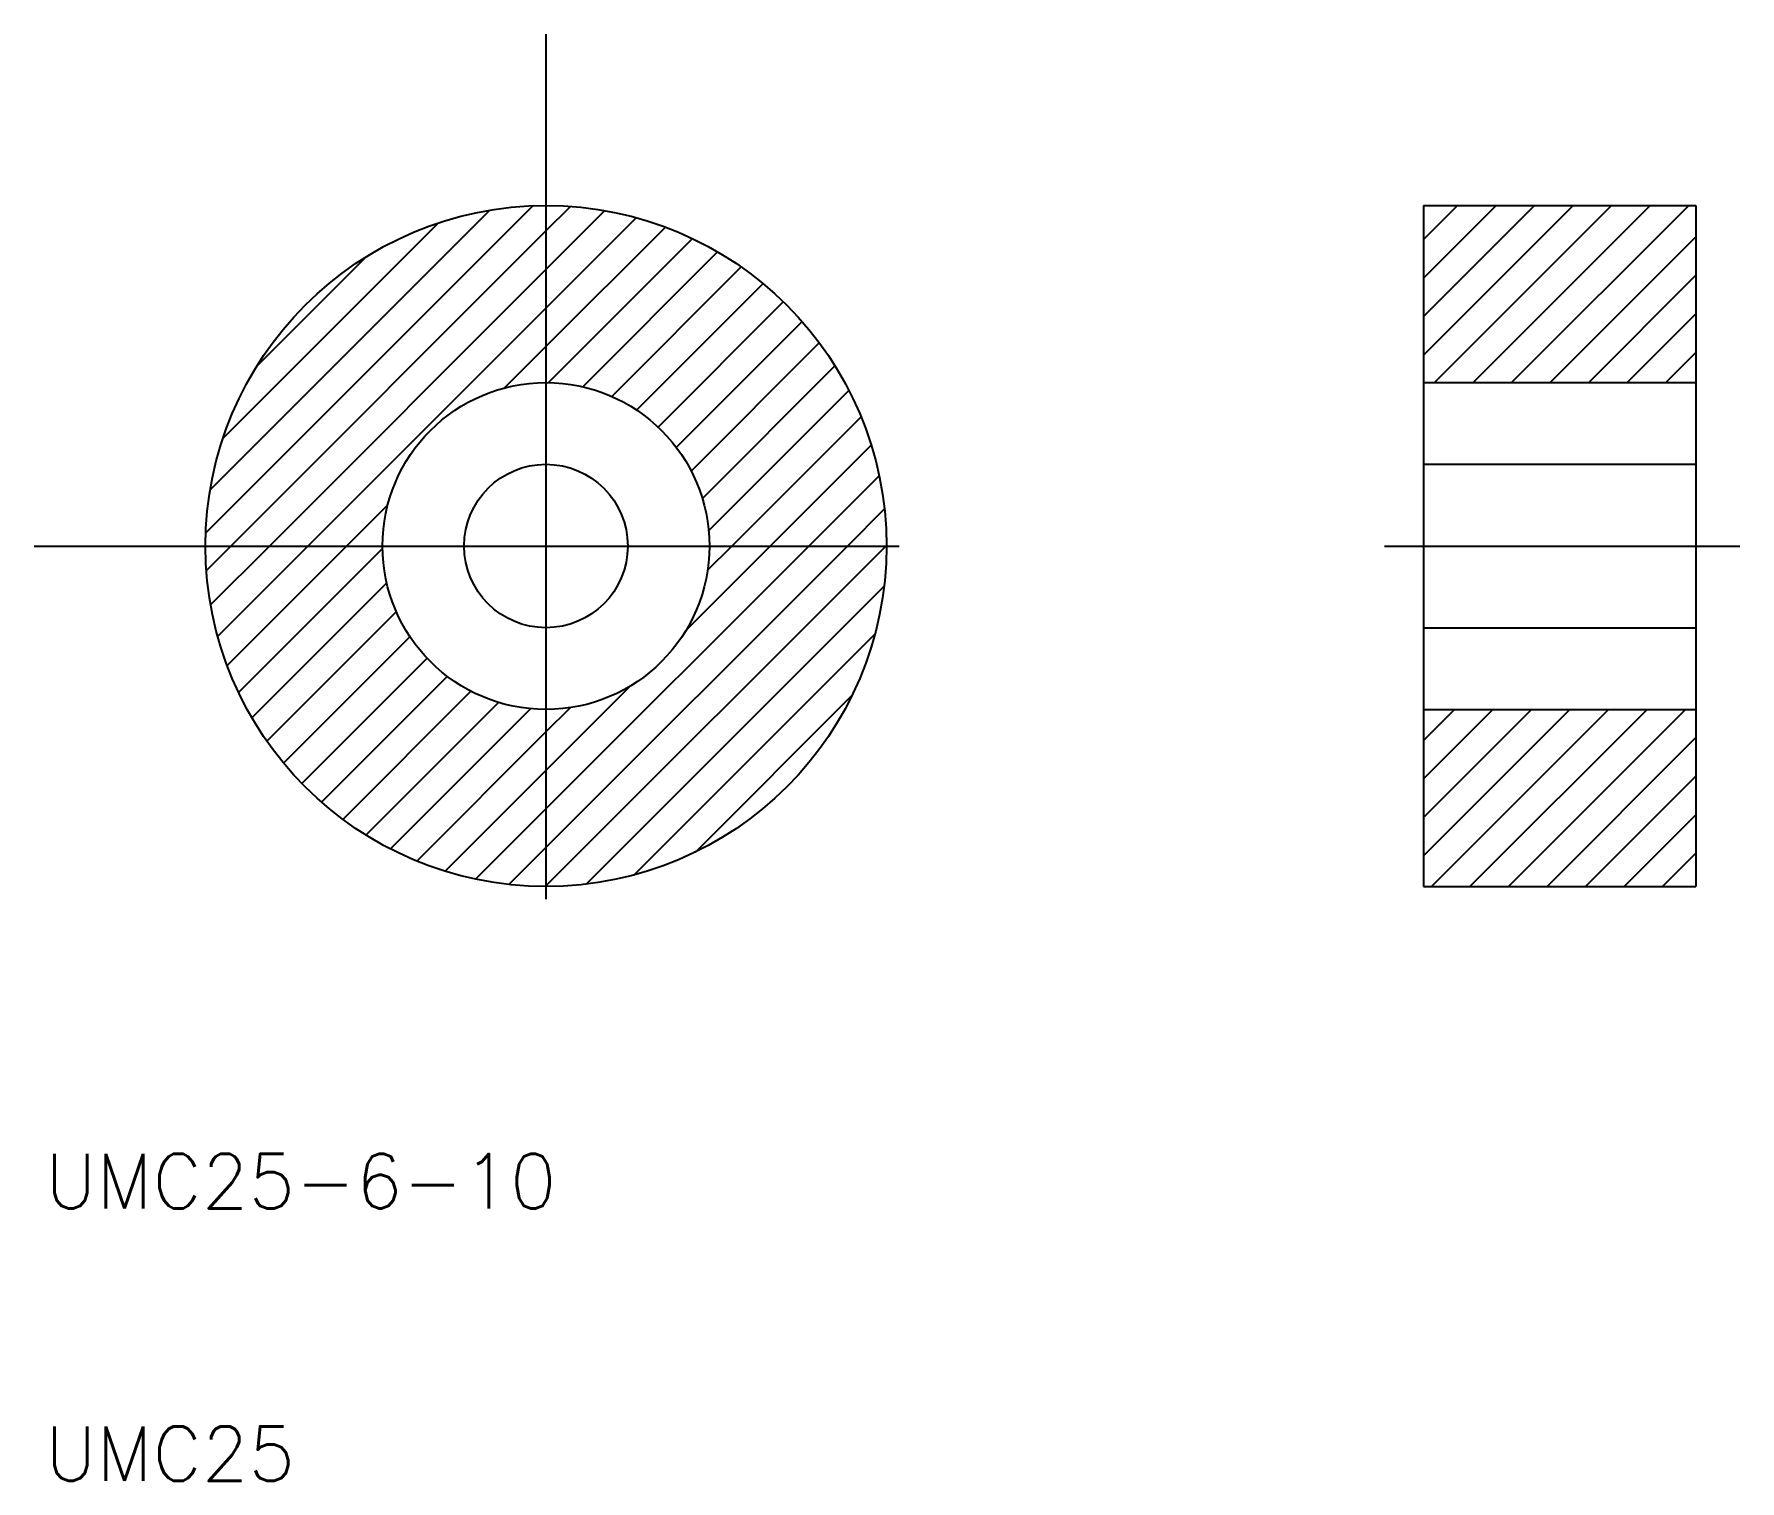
# Model space of a CAD drawing. Extents: x 93.1 to 155.8, y 100 to 153.1.
import ezdxf

# ---------------------------------------------------------------- set-up
doc = ezdxf.new("R2010")
doc.units = 0
doc.linetypes.add('CENTER', pattern=[50.8, 31.75, -6.35, 6.35, -6.35])
doc.layers.get('0').update_dxf_attribs({"linetype": 'CONTINUOUS'})
doc.layers.add('CENTER', color=1, linetype='CENTER')
doc.styles.get("Standard").update_dxf_attribs({"font": 'txt.shx'})

# ---------------------------------------------------------------- blocks, each defined once
blk = doc.blocks.new('*X2')
at = {"color": 0, "linetype": 'CONTINUOUS'}
for p, q in [((99.437, 134.792), (111.439, 146.794)), ((99.599, 136.369), (109.862, 146.632)), ((111.927, 145.868), (112.83, 146.771)), ((111.927, 144.454), (114.089, 146.615)), ((144.141, 141.312), (149.632, 146.804)), ((144.141, 142.727), (148.218, 146.804)), ((144.141, 144.141), (146.804, 146.804)), ((144.141, 145.555), (145.389, 146.804)), ((144.546, 140.304), (151.046, 146.804)), ((145.961, 140.304), (152.461, 146.804)), ((147.375, 140.304), (153.875, 146.804)), ((100.067, 138.251), (107.98, 146.164)), ((111.927, 143.04), (115.243, 146.356)), ((111.927, 141.626), (116.311, 146.01)), ((100.363, 134.304), (111.927, 145.868)), ((112.019, 140.303), (117.304, 145.588)), ((148.789, 140.304), (154.141, 145.656)), ((101.322, 140.92), (105.311, 144.909)), ((113.279, 140.149), (118.229, 145.099)), ((101.777, 134.304), (111.927, 144.454)), ((114.341, 139.797), (119.091, 144.547)), ((150.203, 140.304), (154.141, 144.241)), ((115.255, 139.296), (119.894, 143.936)), ((103.191, 134.304), (111.927, 143.04)), ((116.043, 138.67), (120.64, 143.267)), ((151.617, 140.304), (154.141, 142.827)), ((116.711, 137.925), (121.329, 142.542)), ((110.41, 140.109), (111.927, 141.626)), ((117.258, 137.057), (121.96, 141.759)), ((117.667, 136.052), (122.534, 140.918)), ((153.032, 140.304), (154.141, 141.413)), ((117.9, 134.871), (123.046, 140.016)), ((118.747, 134.304), (123.492, 139.048)), ((120.162, 134.304), (123.866, 138.008)), ((121.576, 134.304), (124.158, 136.886)), ((104.605, 134.304), (106.122, 135.821)), ((122.99, 134.304), (124.353, 135.667)), ((99.46, 133.401), (100.363, 134.304)), ((99.616, 132.142), (101.777, 134.304)), ((99.875, 130.988), (103.191, 134.304)), ((100.221, 129.92), (104.605, 134.304)), ((100.643, 128.927), (105.928, 134.212)), ((111.927, 121.827), (124.404, 134.304)), ((111.927, 123.241), (122.99, 134.304)), ((111.927, 124.655), (121.576, 134.304)), ((117.069, 131.211), (120.162, 134.304)), ((117.862, 133.418), (118.747, 134.304)), ((124.404, 134.304), (124.427, 134.327)), ((101.132, 128.002), (106.082, 132.952)), ((113.406, 121.891), (124.34, 132.825)), ((101.684, 127.14), (106.434, 131.89)), ((102.295, 126.337), (106.935, 130.976)), ((115.157, 122.228), (124.003, 131.074)), ((102.964, 125.591), (107.561, 130.188)), ((103.689, 124.902), (108.306, 129.519)), ((111.927, 126.069), (115.02, 129.162)), ((104.472, 124.271), (109.174, 128.973)), ((105.313, 123.697), (110.179, 128.564)), ((111.927, 127.484), (112.813, 128.369)), ((117.417, 123.073), (123.158, 128.814)), ((106.215, 123.185), (111.36, 128.331)), ((144.141, 122.928), (149.517, 128.304)), ((144.141, 124.342), (148.103, 128.304)), ((144.141, 125.756), (146.688, 128.304)), ((144.141, 127.17), (145.274, 128.304)), ((144.431, 121.804), (150.931, 128.304)), ((145.845, 121.804), (152.345, 128.304)), ((147.26, 121.804), (153.76, 128.304)), ((107.183, 122.739), (111.927, 127.484)), ((148.674, 121.804), (154.141, 127.271)), ((108.223, 122.365), (111.927, 126.069)), ((150.088, 121.804), (154.141, 125.857)), ((109.345, 122.073), (111.927, 124.655)), ((151.502, 121.804), (154.141, 124.442)), ((110.564, 121.878), (111.927, 123.241)), ((152.916, 121.804), (154.141, 123.028)), ((111.904, 121.804), (111.927, 121.827))]:
    blk.add_line(p, q, dxfattribs=at)

msp = doc.modelspace()

# ---------------------------------------------------------------- linework, layer by layer
for p, q in [((144.141, 146.804), (154.141, 146.804)), ((144.141, 146.804), (144.141, 121.804)), ((154.141, 146.804), (154.141, 121.804)), ((144.141, 140.304), (154.141, 140.304)), ((144.141, 137.304), (154.141, 137.304)), ((144.141, 131.304), (154.141, 131.304)), ((144.141, 128.304), (154.141, 128.304)), ((144.141, 121.804), (154.141, 121.804))]:
    msp.add_line(p, q)
for radius in [12.5, 6, 3]:
    msp.add_circle((111.927, 134.304), radius)
at = {"layer": 'CENTER', "color": 1, "linetype": 'CENTER'}
for p, q in [((111.927, 153.093), (111.927, 115.514)), ((93.138, 134.304), (130.717, 134.304)), ((142.71, 134.304), (155.754, 134.304))]:
    msp.add_line(p, q, dxfattribs=at)

# ---------------------------------------------------------------- block references
at = {"color": 3, "linetype": 'CONTINUOUS'}
msp.add_blockref('*X2', (0, 0), dxfattribs=at)

# ---------------------------------------------------------------- texts
for s, p in [('UMC25-6-10', (93.546, 109.99)), ('UMC25', (93.546, 99.99))]:
    msp.add_text(s, height=2).set_placement(p)

doc.saveas('drawing.dxf')
